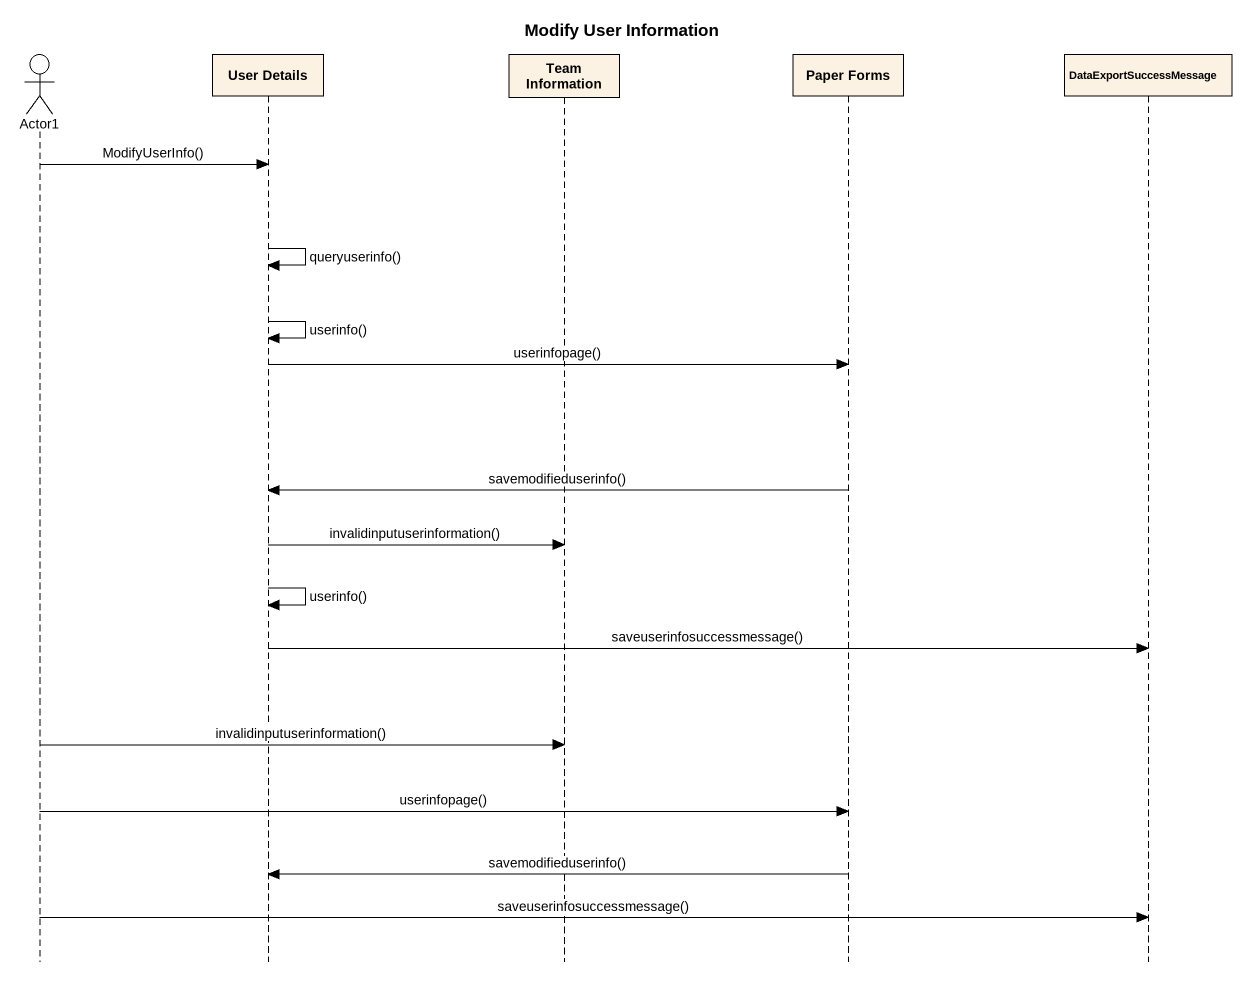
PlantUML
@startuml
title Modify User Information
hide footbox
actor Actor1
participant "User Details" as User_Details
participant "Team Information" as Team_Information
participant "Paper Forms" as Paper_Forms
participant DataExportSuccessMessage

Actor1 -> User_Details : ModifyUserInfo()
User_Details -> User_Details : queryuserinfo()
User_Details -> User_Details : userinfo()
User_Details -> Paper_Forms : userinfopage()
Paper_Forms -> User_Details : savemodifieduserinfo()
User_Details -> Team_Information : invalidinputuserinformation()
User_Details -> User_Details : userinfo()
User_Details -> DataExportSuccessMessage : saveuserinfosuccessmessage()
Actor1 -> Team_Information : invalidinputuserinformation()
Actor1 -> Paper_Forms : userinfopage()
Paper_Forms -> User_Details : savemodifieduserinfo()
Actor1 -> DataExportSuccessMessage : saveuserinfosuccessmessage()
@enduml
